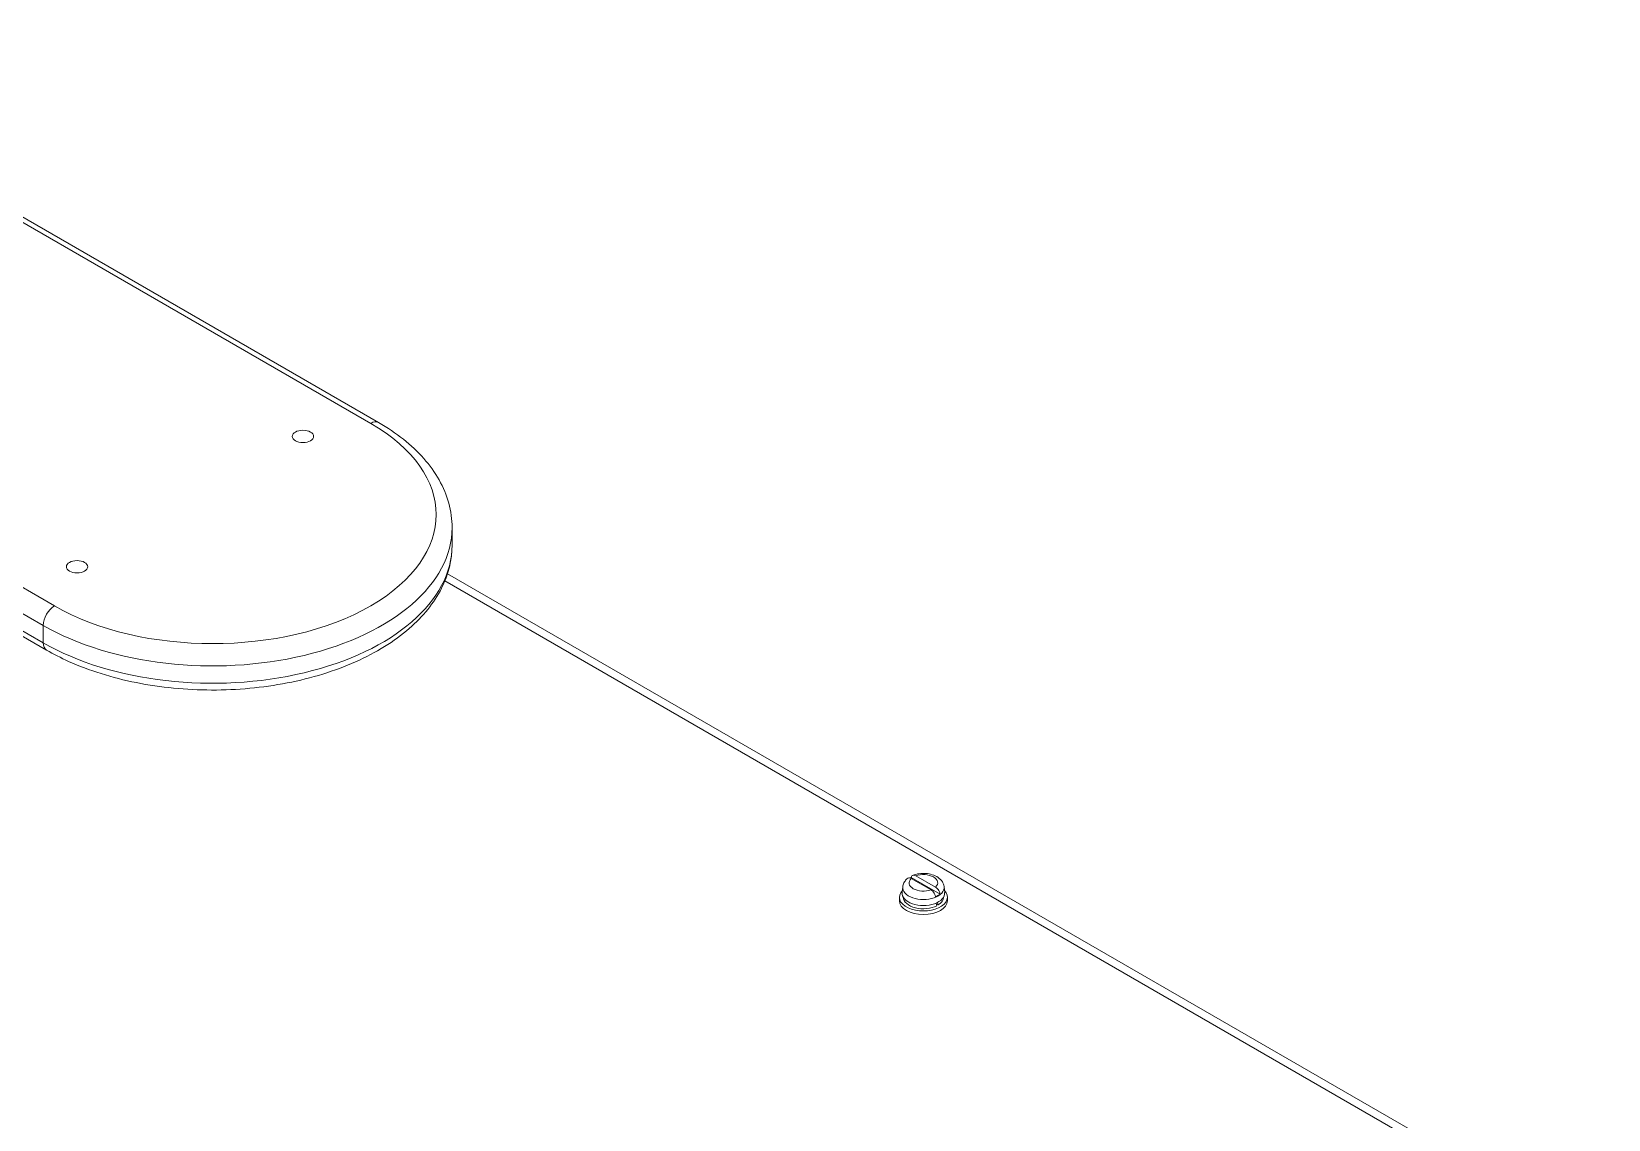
# Model space of a CAD drawing. Header units: millimetres. Extents: x 651 to 8859, y -354 to 894.
# Drawn here: x 2365 to 2424.2, y -242.1 to -201.2 of the extents above; entities that cross this region are included whole.
import ezdxf

# ---------------------------------------------------------------- set-up
doc = ezdxf.new("R2010")
doc.units = ezdxf.units.MM
doc.layers.add('Widoczne (ISO)', color=7, linetype='Continuous', lineweight=18)
doc.layers.add('Widoczne wąskie (ISO)', color=7, linetype='Continuous', lineweight=9)

msp = doc.modelspace()

# ---------------------------------------------------------------- linework, layer by layer
at = {"layer": 'Widoczne (ISO)'}
for p, q in [((2378.041, -215.912), (2352.585, -201.215)), ((2365.561, -224.463), (2340.105, -209.766)), ((2380.801, -219.861), (2380.801, -220.514)), ((2380.527, -221.866), (2423.96, -246.942)), ((2423.96, -246.942), (2380.527, -221.866)), ((2380.626, -221.597), (2424.243, -246.779)), ((2397.73, -233.361), (2397.708, -233.573)), ((2399.132, -233.637), (2398.05, -233.012)), ((2398.792, -233.473), (2398.05, -233.045)), ((2398.22, -232.947), (2398.962, -233.375)), ((2399.282, -233.361), (2399.305, -233.573)), ((2397.606, -233.88), (2397.606, -233.749)), ((2399.065, -234.042), (2398.983, -233.995)), ((2399.406, -233.88), (2399.406, -233.749))]:
    msp.add_line(p, q, dxfattribs=at)
for centre in [(2375.195, -216.431), (2366.71, -221.33)]:
    msp.add_ellipse(centre, major_axis=(-0.4, 0), ratio=0.57735, dxfattribs=at)
for centre, major_axis, ratio, start_param, end_param in [((2398.506, -233.373), (0.775, 0), 0.57735, 2.200676, 2.259817), ((2398.506, -233.749), (0.9, 0), 0.57735, 2.643544, 6.781234), ((2398.506, -233.88), (0.9, 0), 0.57735, 3.141593, 6.283185), ((2398.506, -233.602), (0.8, 0), 0.57735, 3.079689, 6.345089), ((2398.506, -233.749), (-0.755, 0), 0.57735, 0.013464, 2.308494), ((2398.506, -233.373), (-0.775, 0), 0.57735, 2.200676, 2.511713), ((2398.506, -233.83), (0.679, -1.41), 0.234781, 1.287117, 1.354894), ((2398.506, -233.668), (0.679, -1.41), 0.234781, 1.191716, 1.257733), ((2398.506, -233.749), (0.755, 0), 0.57735, 5.545487, 6.269722)]:
    msp.add_ellipse(centre, major_axis=major_axis, ratio=ratio, start_param=start_param, end_param=end_param, dxfattribs=at)
for points, knots in [([(2380.801, -219.861), (2380.801, -219.552), (2380.759, -219.244), (2380.594, -218.643), (2380.471, -218.349), (2380.154, -217.786), (2379.96, -217.517), (2379.51, -217.007), (2379.254, -216.766), (2378.686, -216.315), (2378.375, -216.105), (2378.041, -215.912)], [2.3561945, 2.3561945, 2.3561945, 2.3561945, 2.5132741, 2.5132741, 2.6703538, 2.6703538, 2.8274334, 2.8274334, 2.984513, 2.984513, 3.1415927, 3.1415927, 3.1415927, 3.1415927]), ([(2380.801, -220.514), (2380.801, -221.071), (2380.661, -221.625), (2380.122, -222.693), (2379.708, -223.201), (2378.629, -224.139), (2377.945, -224.56), (2376.392, -225.251), (2375.521, -225.519), (2373.687, -225.876), (2372.726, -225.966), (2370.808, -225.961), (2369.85, -225.868), (2368.028, -225.504), (2367.164, -225.234), (2366.101, -224.756), (2365.824, -224.614), (2365.561, -224.463)], [3.926991, 3.926991, 3.926991, 3.926991, 4.210596, 4.210596, 4.513795, 4.513795, 4.841058, 4.841058, 5.172336, 5.172336, 5.501804, 5.501804, 5.830422, 5.830422, 6.159927, 6.159927, 6.283185, 6.283185, 6.283185, 6.283185]), ([(2397.73, -233.361), (2397.733, -233.334), (2397.739, -233.308), (2397.754, -233.258), (2397.764, -233.233), (2397.787, -233.187), (2397.801, -233.166), (2397.83, -233.125), (2397.846, -233.106), (2397.88, -233.071), (2397.898, -233.055), (2397.917, -233.039)], [3.9888942, 3.9888942, 3.9888942, 3.9888942, 4.1002736, 4.1002736, 4.211653, 4.211653, 4.3230324, 4.3230324, 4.4344118, 4.4344118, 4.5457912, 4.5457912, 4.5457912, 4.5457912]), ([(2398.05, -233.045), (2398.029, -233.032), (2398.003, -233.024), (2397.964, -233.019), (2397.943, -233.023), (2397.924, -233.034), (2397.92, -233.037), (2397.917, -233.04)], [0.5426169, 0.5426169, 0.5426169, 0.5426169, 0.5883414, 0.5883414, 0.6332991, 0.6332991, 0.6443527, 0.6443527, 0.6443527, 0.6443527]), ([(2398.05, -233.012), (2398.052, -232.998), (2398.056, -232.986), (2398.068, -232.958), (2398.082, -232.942), (2398.112, -232.925), (2398.134, -232.921), (2398.173, -232.926), (2398.199, -232.934), (2398.22, -232.947)], [0.0190356, 0.0190356, 0.0190356, 0.0190356, 0.0442088, 0.0442088, 0.0886907, 0.0886907, 0.1336484, 0.1336484, 0.1793729, 0.1793729, 0.1793729, 0.1793729]), ([(2398.107, -232.929), (2398.183, -232.899), (2398.263, -232.878), (2398.428, -232.855), (2398.513, -232.852), (2398.679, -232.865), (2398.76, -232.88), (2398.916, -232.93), (2398.99, -232.964), (2399.119, -233.053), (2399.175, -233.108), (2399.249, -233.227), (2399.272, -233.287), (2399.281, -233.354), (2399.281, -233.358), (2399.282, -233.361)], [4.885927, 4.885927, 4.885927, 4.885927, 5.260277, 5.260277, 5.6305, 5.6305, 5.999424, 5.999424, 6.373891, 6.373891, 6.727169, 6.727169, 6.991432, 6.991432, 7.00668, 7.00668, 7.00668, 7.00668]), ([(2398.962, -233.375), (2398.983, -233.388), (2399.009, -233.408), (2399.048, -233.45), (2399.07, -233.478), (2399.1, -233.53), (2399.114, -233.562), (2399.126, -233.604), (2399.13, -233.621), (2399.132, -233.637)], [0.5426169, 0.5426169, 0.5426169, 0.5426169, 0.5883414, 0.5883414, 0.6332991, 0.6332991, 0.677781, 0.677781, 0.7029542, 0.7029542, 0.7029542, 0.7029542]), ([(2398.963, -233.735), (2398.96, -233.719), (2398.957, -233.702), (2398.944, -233.66), (2398.93, -233.628), (2398.9, -233.576), (2398.879, -233.548), (2398.839, -233.506), (2398.814, -233.486), (2398.792, -233.473)], [0.0190356, 0.0190356, 0.0190356, 0.0190356, 0.0442088, 0.0442088, 0.0886907, 0.0886907, 0.1336484, 0.1336484, 0.1793729, 0.1793729, 0.1793729, 0.1793729])]:
    msp.add_open_spline(points, degree=3, knots=knots, dxfattribs=at)
at = {"layer": 'Widoczne wąskie (ISO)'}
for p, q in [((2352.285, -201.245), (2377.741, -215.942)), ((2365.861, -222.8), (2340.405, -208.103)), ((2339.981, -208.838), (2365.437, -223.535)), ((2365.437, -224.188), (2339.981, -209.491)), ((2365.437, -223.535), (2365.437, -224.188))]:
    msp.add_line(p, q, dxfattribs=at)
for centre, major_axis, start_param, end_param in [((2371.801, -219.371), (8.4, 0), 3.926991, 7.068583), ((2377.741, -216.431), (0.3, 0.52), 0, 0.785398), ((2371.801, -219.861), (9, 0), 3.926991, 6.283185), ((2371.801, -220.514), (9, 0), 3.926991, 6.283185), ((2365.861, -223.29), (0.3, 0.52), 0.785398, 2.356194), ((2365.861, -223.943), (-0.3, -0.52), 5.497787, 6.283185), ((2398.506, -233.389), (-0.777, 0), 6.221282, 9.486681), ((2398.506, -233.21), (-0.538, 0), 5.722691, 8.414476), ((2398.506, -233.21), (0.538, 0), 5.722691, 8.414476)]:
    msp.add_ellipse(centre, major_axis=major_axis, ratio=0.57735, start_param=start_param, end_param=end_param, dxfattribs=at)

doc.saveas('drawing.dxf')
